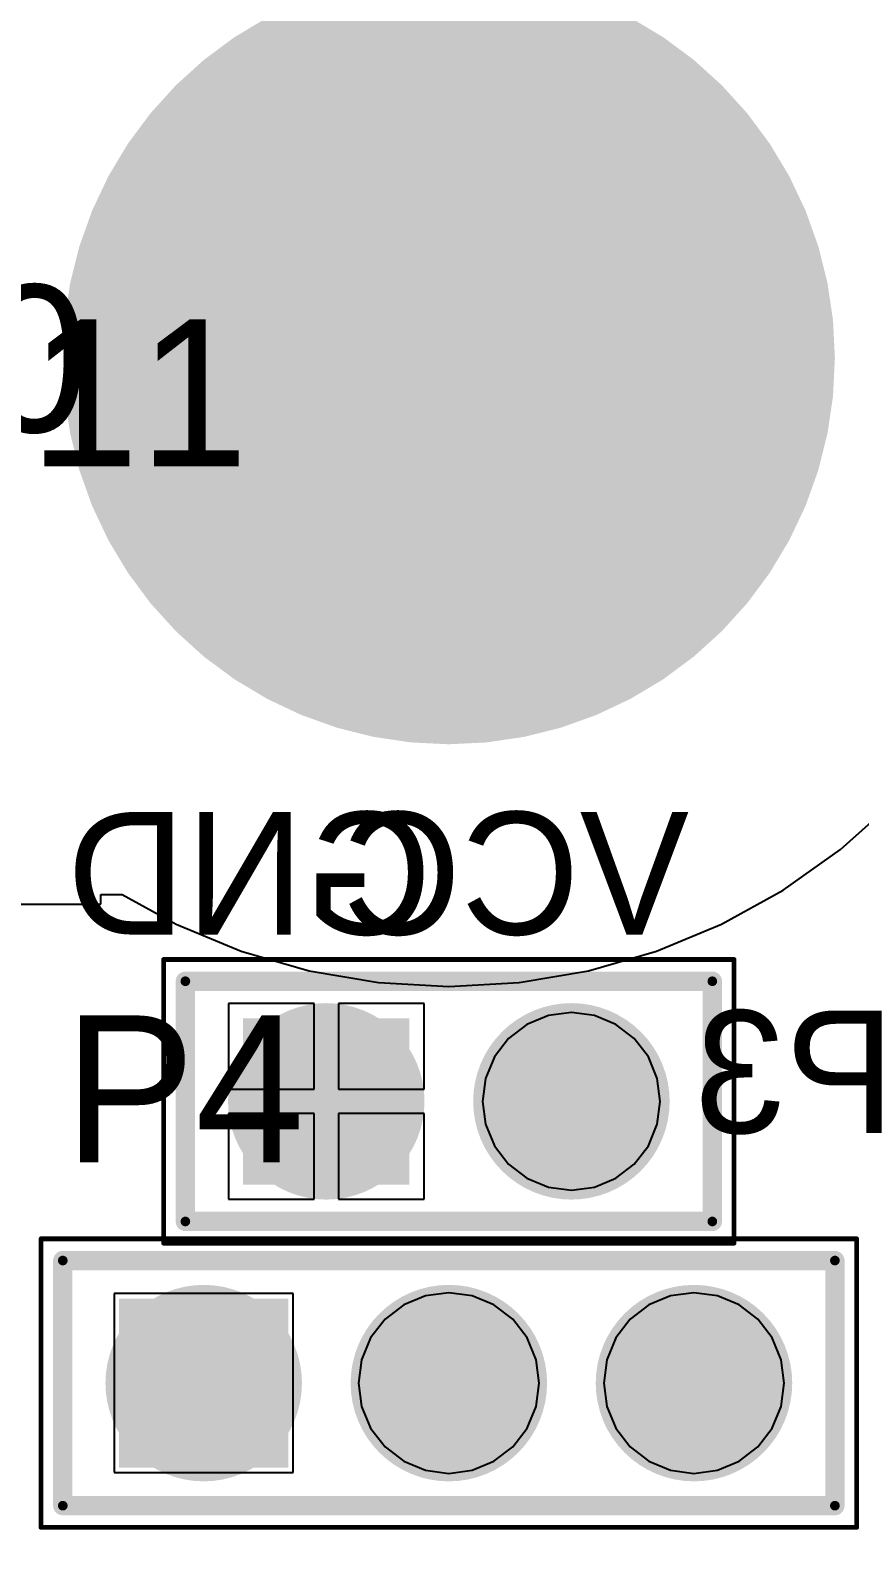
# Model space of a CAD drawing. Header units: millimetres. Extents: x 1.51 to 4.01, y 1.61 to 4.11.
# Drawn here: x 2.589 to 2.927, y 2.115 to 2.738 of the extents above; entities that cross this region are included whole.
import ezdxf

# ---------------------------------------------------------------- set-up
doc = ezdxf.new("R2010")
doc.units = ezdxf.units.MM
doc.header["$MEASUREMENT"] = 0
for name, color, linetype in [('BottomLayer', 5, 'Continuous'), ('BottomOverlay', 54, 'Continuous'), ('BottomSolder', 6, 'Continuous'), ('InternalPlane1', 76, 'Continuous'), ('InternalPlane2', 16, 'Continuous'), ('Mechanical1', 6, 'Continuous'), ('Mechanical13', 56, 'Continuous'), ('Mechanical15', 56, 'Continuous'), ('Mechanical3', 76, 'Continuous'), ('MultiLayer', 9, 'Continuous'), ('PadHoleLayer', 156, 'Continuous'), ('TopLayer', 1, 'Continuous'), ('TopOverlay', 2, 'Continuous'), ('TopPaste', 8, 'Continuous'), ('TopSolder', 216, 'Continuous')]:
    doc.layers.add(name, color=color, linetype=linetype)

# ---------------------------------------------------------------- blocks, each defined once
blk = doc.blocks.new('SMTC_TSW_103_07_X_S_1')
at = {"layer": 'BottomLayer', "const_width": 0.03051}
for points in [[(0.08474, 0, 1), (0.11526, 0, 1)], [(0.18474, 0, 1), (0.21526, 0, 1)]]:
    blk.add_lwpolyline(points, format="xyb", close=True, dxfattribs=at)
at = {"layer": 'BottomLayer'}
blk.add_solid([(-0.03051, -0.03051), (0.03051, -0.03051), (-0.03051, 0.03051), (0.03051, 0.03051)], dxfattribs=at)
at = {"layer": 'BottomSolder', "const_width": 0.03451}
for points in [[(0.08274, 0, 1), (0.11726, 0, 1)], [(0.18274, 0, 1), (0.21726, 0, 1)]]:
    blk.add_lwpolyline(points, format="xyb", close=True, dxfattribs=at)
at = {"layer": 'BottomSolder'}
blk.add_solid([(-0.03451, -0.03451), (0.03451, -0.03451), (-0.03451, 0.03451), (0.03451, 0.03451)], dxfattribs=at)
at = {"layer": 'InternalPlane1', "const_width": 0.04008}
for points in [[(-0.02004, 0, 1), (0.02004, 0, 1)], [(0.07996, 0, 1), (0.12004, 0, 1)], [(0.17996, 0, 1), (0.22004, 0, 1)]]:
    blk.add_lwpolyline(points, format="xyb", close=True, dxfattribs=at)
at = {"layer": 'InternalPlane2', "const_width": 0.04008}
for points in [[(-0.02004, 0, 1), (0.02004, 0, 1)], [(0.07996, 0, 1), (0.12004, 0, 1)], [(0.17996, 0, 1), (0.22004, 0, 1)]]:
    blk.add_lwpolyline(points, format="xyb", close=True, dxfattribs=at)
at = {"layer": 'Mechanical13', "const_width": 0.00394}
for points in [[(-0.05748, 0.05), (0.25748, 0.05)], [(-0.05748, -0.05), (-0.05748, 0.05)], [(0.25748, -0.05), (0.25748, 0.05)], [(-0.05748, -0.05), (0.25748, -0.05)]]:
    blk.add_lwpolyline(points, dxfattribs=at)
at = {"layer": 'Mechanical13', "const_width": 0.00197}
for points in [[(-0.05846, 0.05, 1), (-0.0565, 0.05, 1)], [(-0.05846, 0.05, 1), (-0.0565, 0.05, 1)], [(0.2565, 0.05, 1), (0.25846, 0.05, 1)], [(0.2565, 0.05, 1), (0.25846, 0.05, 1)], [(-0.05846, -0.05, 1), (-0.0565, -0.05, 1)], [(-0.05846, -0.05, 1), (-0.0565, -0.05, 1)], [(0.2565, -0.05, 1), (0.25846, -0.05, 1)], [(0.2565, -0.05, 1), (0.25846, -0.05, 1)]]:
    blk.add_lwpolyline(points, format="xyb", close=True, dxfattribs=at)
at = {"layer": 'Mechanical15', "const_width": 0.00197}
for points in [[(-0.06634, 0.05886), (0.26634, 0.05886)], [(-0.06634, -0.05886), (-0.06634, 0.05886)], [(0.26634, -0.05886), (0.26634, 0.05886)], [(-0.06634, -0.05886), (0.26634, -0.05886)]]:
    blk.add_lwpolyline(points, dxfattribs=at)
at = {"layer": 'Mechanical15', "const_width": 0.000984}
for points in [[(-0.06683, 0.05886, 1), (-0.06585, 0.05886, 1)], [(-0.06683, 0.05886, 1), (-0.06585, 0.05886, 1)], [(0.26585, 0.05886, 1), (0.26683, 0.05886, 1)], [(0.26585, 0.05886, 1), (0.26683, 0.05886, 1)], [(-0.06683, -0.05886, 1), (-0.06585, -0.05886, 1)], [(-0.06683, -0.05886, 1), (-0.06585, -0.05886, 1)], [(0.26585, -0.05886, 1), (0.26683, -0.05886, 1)], [(0.26585, -0.05886, 1), (0.26683, -0.05886, 1)]]:
    blk.add_lwpolyline(points, format="xyb", close=True, dxfattribs=at)
at = {"layer": 'MultiLayer', "const_width": 0.03051}
for points in [[(0.08474, 0, 1), (0.11526, 0, 1)], [(0.18474, 0, 1), (0.21526, 0, 1)]]:
    blk.add_lwpolyline(points, format="xyb", close=True, dxfattribs=at)
at = {"layer": 'MultiLayer'}
blk.add_solid([(-0.03051, -0.03051), (0.03051, -0.03051), (-0.03051, 0.03051), (0.03051, 0.03051)], dxfattribs=at)
at = {"layer": 'PadHoleLayer', "const_width": 0.02008}
for points in [[(-0.01004, 0, 1), (0.01004, 0, 1)], [(0.08996, 0, 1), (0.11004, 0, 1)], [(0.18996, 0, 1), (0.21004, 0, 1)]]:
    blk.add_lwpolyline(points, format="xyb", close=True, dxfattribs=at)
at = {"layer": 'TopLayer', "const_width": 0.03051}
for points in [[(0.08474, 0, 1), (0.11526, 0, 1)], [(0.18474, 0, 1), (0.21526, 0, 1)]]:
    blk.add_lwpolyline(points, format="xyb", close=True, dxfattribs=at)
at = {"layer": 'TopLayer'}
blk.add_solid([(-0.03051, -0.03051), (0.03051, -0.03051), (-0.03051, 0.03051), (0.03051, 0.03051)], dxfattribs=at)
at = {"layer": 'TopOverlay', "const_width": 0.00787}
for points in [[(-0.05748, 0.05), (0.25748, 0.05)], [(-0.05748, -0.05), (-0.05748, 0.05)], [(0.25748, -0.05), (0.25748, 0.05)], [(-0.05748, -0.05), (0.25748, -0.05)]]:
    blk.add_lwpolyline(points, dxfattribs=at)
at = {"layer": 'TopOverlay', "const_width": 0.00394}
for points in [[(-0.05945, 0.05, 1), (-0.05551, 0.05, 1)], [(-0.05945, 0.05, 1), (-0.05551, 0.05, 1)], [(0.25551, 0.05, 1), (0.25945, 0.05, 1)], [(0.25551, 0.05, 1), (0.25945, 0.05, 1)], [(-0.05945, -0.05, 1), (-0.05551, -0.05, 1)], [(-0.05945, -0.05, 1), (-0.05551, -0.05, 1)], [(0.25551, -0.05, 1), (0.25945, -0.05, 1)], [(0.25551, -0.05, 1), (0.25945, -0.05, 1)]]:
    blk.add_lwpolyline(points, format="xyb", close=True, dxfattribs=at)
at = {"layer": 'TopSolder', "const_width": 0.03451}
for points in [[(0.08274, 0, 1), (0.11726, 0, 1)], [(0.18274, 0, 1), (0.21726, 0, 1)]]:
    blk.add_lwpolyline(points, format="xyb", close=True, dxfattribs=at)
at = {"layer": 'TopSolder'}
blk.add_solid([(-0.03451, -0.03451), (0.03451, -0.03451), (-0.03451, 0.03451), (0.03451, 0.03451)], dxfattribs=at)
blk = doc.blocks.new('SMTC_MTLW_102_05_X_S_172_B_61')
at = {"layer": 'BottomLayer', "const_width": 0.02992}
blk.add_lwpolyline([(0.08504, 0, 1), (0.11496, 0, 1)], format="xyb", close=True, dxfattribs=at)
at = {"layer": 'BottomLayer'}
blk.add_solid([(-0.02992, -0.02992), (0.02992, -0.02992), (-0.02992, 0.02992), (0.02992, 0.02992)], dxfattribs=at)
at = {"layer": 'BottomOverlay', "const_width": 0.00787}
for points in [[(-0.05748, 0.049), (0.15748, 0.049)], [(-0.05748, -0.049), (-0.05748, 0.049)], [(0.15748, -0.049), (0.15748, 0.049)], [(-0.05748, -0.049), (0.15748, -0.049)]]:
    blk.add_lwpolyline(points, dxfattribs=at)
at = {"layer": 'BottomOverlay', "const_width": 0.00394}
for points in [[(-0.05945, 0.049, 1), (-0.05551, 0.049, 1)], [(-0.05945, 0.049, 1), (-0.05551, 0.049, 1)], [(0.15551, 0.049, 1), (0.15945, 0.049, 1)], [(0.15551, 0.049, 1), (0.15945, 0.049, 1)], [(-0.05945, -0.049, 1), (-0.05551, -0.049, 1)], [(-0.05945, -0.049, 1), (-0.05551, -0.049, 1)], [(0.15551, -0.049, 1), (0.15945, -0.049, 1)], [(0.15551, -0.049, 1), (0.15945, -0.049, 1)]]:
    blk.add_lwpolyline(points, format="xyb", close=True, dxfattribs=at)
at = {"layer": 'BottomSolder', "const_width": 0.03392}
blk.add_lwpolyline([(0.08304, 0, 1), (0.11696, 0, 1)], format="xyb", close=True, dxfattribs=at)
at = {"layer": 'BottomSolder'}
blk.add_solid([(-0.03392, -0.03392), (0.03392, -0.03392), (-0.03392, 0.03392), (0.03392, 0.03392)], dxfattribs=at)
at = {"layer": 'InternalPlane1', "const_width": 0.04008}
for points in [[(-0.02004, 0, 1), (0.02004, 0, 1)], [(0.07996, 0, 1), (0.12004, 0, 1)]]:
    blk.add_lwpolyline(points, format="xyb", close=True, dxfattribs=at)
at = {"layer": 'InternalPlane2', "const_width": 0.04008}
for points in [[(-0.02004, 0, 1), (0.02004, 0, 1)], [(0.07996, 0, 1), (0.12004, 0, 1)]]:
    blk.add_lwpolyline(points, format="xyb", close=True, dxfattribs=at)
at = {"layer": 'Mechanical13', "const_width": 0.00394}
for points in [[(-0.05748, -0.049), (-0.05747, 0.04902)], [(-0.05747, 0.049), (0.15748, 0.049)], [(0.15748, -0.049), (0.15748, 0.049)], [(-0.05748, -0.049), (0.15748, -0.049)]]:
    blk.add_lwpolyline(points, dxfattribs=at)
at = {"layer": 'Mechanical13', "const_width": 0.00197}
for points in [[(-0.05846, 0.04902, 1), (-0.05649, 0.04902, 1)], [(-0.05846, 0.049, 1), (-0.05649, 0.049, 1)], [(0.1565, 0.049, 1), (0.15846, 0.049, 1)], [(0.1565, 0.049, 1), (0.15846, 0.049, 1)], [(-0.05846, -0.049, 1), (-0.0565, -0.049, 1)], [(-0.05846, -0.049, 1), (-0.0565, -0.049, 1)], [(0.1565, -0.049, 1), (0.15846, -0.049, 1)], [(0.1565, -0.049, 1), (0.15846, -0.049, 1)]]:
    blk.add_lwpolyline(points, format="xyb", close=True, dxfattribs=at)
at = {"layer": 'Mechanical15', "const_width": 0.00197}
for points in [[(-0.06634, 0.05787), (0.16634, 0.05787)], [(-0.06634, -0.05787), (-0.06634, 0.05787)], [(0.16634, -0.05787), (0.16634, 0.05787)], [(-0.06634, -0.05787), (0.16634, -0.05787)]]:
    blk.add_lwpolyline(points, dxfattribs=at)
at = {"layer": 'Mechanical15', "const_width": 0.000984}
for points in [[(-0.06683, 0.05787, 1), (-0.06585, 0.05787, 1)], [(-0.06683, 0.05787, 1), (-0.06585, 0.05787, 1)], [(0.16585, 0.05787, 1), (0.16683, 0.05787, 1)], [(0.16585, 0.05787, 1), (0.16683, 0.05787, 1)], [(-0.06683, -0.05787, 1), (-0.06585, -0.05787, 1)], [(-0.06683, -0.05787, 1), (-0.06585, -0.05787, 1)], [(0.16585, -0.05787, 1), (0.16683, -0.05787, 1)], [(0.16585, -0.05787, 1), (0.16683, -0.05787, 1)]]:
    blk.add_lwpolyline(points, format="xyb", close=True, dxfattribs=at)
at = {"layer": 'MultiLayer', "const_width": 0.02992}
blk.add_lwpolyline([(0.08504, 0, 1), (0.11496, 0, 1)], format="xyb", close=True, dxfattribs=at)
at = {"layer": 'MultiLayer'}
blk.add_solid([(-0.02992, -0.02992), (0.02992, -0.02992), (-0.02992, 0.02992), (0.02992, 0.02992)], dxfattribs=at)
at = {"layer": 'PadHoleLayer', "const_width": 0.02008}
for points in [[(-0.01004, 0, 1), (0.01004, 0, 1)], [(0.08996, 0, 1), (0.11004, 0, 1)]]:
    blk.add_lwpolyline(points, format="xyb", close=True, dxfattribs=at)
at = {"layer": 'TopLayer', "const_width": 0.02992}
blk.add_lwpolyline([(0.08504, 0, 1), (0.11496, 0, 1)], format="xyb", close=True, dxfattribs=at)
at = {"layer": 'TopLayer'}
blk.add_solid([(-0.02992, -0.02992), (0.02992, -0.02992), (-0.02992, 0.02992), (0.02992, 0.02992)], dxfattribs=at)
at = {"layer": 'TopSolder', "const_width": 0.03392}
blk.add_lwpolyline([(0.08304, 0, 1), (0.11696, 0, 1)], format="xyb", close=True, dxfattribs=at)
at = {"layer": 'TopSolder'}
blk.add_solid([(-0.03392, -0.03392), (0.03392, -0.03392), (-0.03392, 0.03392), (0.03392, 0.03392)], dxfattribs=at)

msp = doc.modelspace()

# ---------------------------------------------------------------- linework, layer by layer
at = {"layer": 'BottomLayer'}
for p, q in [((2.705, 2.34087), (2.67008, 2.34087)), ((2.67008, 2.34087), (2.67008, 2.30594)), ((2.705, 2.30594), (2.705, 2.34087)), ((2.74992, 2.34087), (2.715, 2.34087)), ((2.715, 2.34087), (2.715, 2.30594)), ((2.74992, 2.30594), (2.74992, 2.34087)), ((2.80062, 2.33594), (2.79188, 2.33232)), ((2.81, 2.33718), (2.80062, 2.33594)), ((2.81938, 2.33594), (2.81, 2.33718)), ((2.82812, 2.33232), (2.81938, 2.33594)), ((2.79188, 2.33232), (2.78438, 2.32656)), ((2.83562, 2.32656), (2.82812, 2.33232)), ((2.78438, 2.32656), (2.77862, 2.31906)), ((2.84138, 2.31906), (2.83562, 2.32656)), ((2.77862, 2.31906), (2.775, 2.31032)), ((2.845, 2.31032), (2.84138, 2.31906)), ((2.67008, 2.30594), (2.705, 2.30594)), ((2.715, 2.30594), (2.74992, 2.30594)), ((2.775, 2.31032), (2.77377, 2.30094)), ((2.84623, 2.30094), (2.845, 2.31032)), ((2.77377, 2.30094), (2.775, 2.29157)), ((2.845, 2.29157), (2.84623, 2.30094)), ((2.705, 2.29594), (2.67008, 2.29594)), ((2.67008, 2.29594), (2.67008, 2.26102)), ((2.705, 2.26102), (2.705, 2.29594)), ((2.74992, 2.29594), (2.715, 2.29594)), ((2.715, 2.29594), (2.715, 2.26102)), ((2.74992, 2.26102), (2.74992, 2.29594)), ((2.775, 2.29157), (2.77862, 2.28283)), ((2.84138, 2.28283), (2.845, 2.29157)), ((2.77862, 2.28283), (2.78438, 2.27533)), ((2.83562, 2.27533), (2.84138, 2.28283)), ((2.78438, 2.27533), (2.79188, 2.26957)), ((2.82812, 2.26957), (2.83562, 2.27533)), ((2.79188, 2.26957), (2.80062, 2.26595)), ((2.81938, 2.26595), (2.82812, 2.26957)), ((2.80062, 2.26595), (2.81, 2.26471)), ((2.81, 2.26471), (2.81938, 2.26595)), ((2.67008, 2.26102), (2.705, 2.26102)), ((2.715, 2.26102), (2.74992, 2.26102)), ((2.69651, 2.22251), (2.62349, 2.22251)), ((2.62349, 2.22251), (2.62349, 2.14949)), ((2.69651, 2.14949), (2.69651, 2.22251)), ((2.74159, 2.21789), (2.73396, 2.21204)), ((2.75047, 2.22157), (2.74159, 2.21789)), ((2.76, 2.22283), (2.75047, 2.22157)), ((2.76953, 2.22157), (2.76, 2.22283)), ((2.77841, 2.21789), (2.76953, 2.22157)), ((2.78604, 2.21204), (2.77841, 2.21789)), ((2.84159, 2.21789), (2.83396, 2.21204)), ((2.85047, 2.22157), (2.84159, 2.21789)), ((2.86, 2.22283), (2.85047, 2.22157)), ((2.86953, 2.22157), (2.86, 2.22283)), ((2.87841, 2.21789), (2.86953, 2.22157)), ((2.88604, 2.21204), (2.87841, 2.21789)), ((2.73396, 2.21204), (2.72811, 2.20441)), ((2.79189, 2.20441), (2.78604, 2.21204)), ((2.83396, 2.21204), (2.82811, 2.20441)), ((2.89189, 2.20441), (2.88604, 2.21204)), ((2.72811, 2.20441), (2.72443, 2.19553)), ((2.79557, 2.19553), (2.79189, 2.20441)), ((2.82811, 2.20441), (2.82443, 2.19553)), ((2.89557, 2.19553), (2.89189, 2.20441)), ((2.72443, 2.19553), (2.72317, 2.186)), ((2.79683, 2.186), (2.79557, 2.19553)), ((2.82443, 2.19553), (2.82317, 2.186)), ((2.89683, 2.186), (2.89557, 2.19553)), ((2.72317, 2.186), (2.72443, 2.17647)), ((2.79557, 2.17647), (2.79683, 2.186)), ((2.82317, 2.186), (2.82443, 2.17647)), ((2.89557, 2.17647), (2.89683, 2.186)), ((2.72443, 2.17647), (2.72811, 2.16759)), ((2.79189, 2.16759), (2.79557, 2.17647)), ((2.82443, 2.17647), (2.82811, 2.16759)), ((2.89189, 2.16759), (2.89557, 2.17647)), ((2.72811, 2.16759), (2.73396, 2.15996)), ((2.78604, 2.15996), (2.79189, 2.16759)), ((2.82811, 2.16759), (2.83396, 2.15996)), ((2.88604, 2.15996), (2.89189, 2.16759)), ((2.73396, 2.15996), (2.74159, 2.15411)), ((2.77841, 2.15411), (2.78604, 2.15996)), ((2.83396, 2.15996), (2.84159, 2.15411)), ((2.87841, 2.15411), (2.88604, 2.15996)), ((2.62349, 2.14949), (2.69651, 2.14949)), ((2.74159, 2.15411), (2.75047, 2.15043)), ((2.75047, 2.15043), (2.76, 2.14917)), ((2.76, 2.14917), (2.76953, 2.15043)), ((2.76953, 2.15043), (2.77841, 2.15411)), ((2.84159, 2.15411), (2.85047, 2.15043)), ((2.85047, 2.15043), (2.86, 2.14917)), ((2.86, 2.14917), (2.86953, 2.15043)), ((2.86953, 2.15043), (2.87841, 2.15411))]:
    msp.add_line(p, q, dxfattribs=at)
at = {"layer": 'InternalPlane1', "const_width": 0.04}
for points in [[(2.76, 1.62969, -0.414214), (1.52968, 2.86)], [(3.99031, 2.86, -0.414214), (2.76, 1.62969)]]:
    msp.add_lwpolyline(points, format="xyb", dxfattribs=at)
at = {"layer": 'InternalPlane2', "const_width": 0.04}
for points in [[(2.76, 1.62969, -0.414214), (1.52968, 2.86)], [(3.99031, 2.86, -0.414214), (2.76, 1.62969)]]:
    msp.add_lwpolyline(points, format="xyb", dxfattribs=at)
at = {"layer": 'Mechanical1', "const_width": 0.01}
msp.add_lwpolyline([(3.99031, 2.86, 1), (1.52968, 2.86, 1)], format="xyb", close=True, dxfattribs=at)
at = {"layer": 'Mechanical3', "const_width": 0.03937}
msp.add_lwpolyline([(3.75606, 2.86, 1), (1.76394, 2.86, 1)], format="xyb", close=True, dxfattribs=at)
at = {"layer": 'TopLayer'}
for p, q in [((2.91981, 2.4037), (2.94124, 2.42286)), ((2.89636, 2.38707), (2.91981, 2.4037)), ((2.87121, 2.37317), (2.89636, 2.38707)), ((2.37792, 2.38135), (2.61808, 2.38135)), ((2.61808, 2.38135), (2.61808, 2.38535)), ((2.61808, 2.38535), (2.62674, 2.38535)), ((2.62674, 2.38535), (2.64879, 2.37317)), ((2.64879, 2.37317), (2.67535, 2.36217)), ((2.84465, 2.36217), (2.87121, 2.37317)), ((2.67535, 2.36217), (2.70297, 2.35421)), ((2.81703, 2.35421), (2.84465, 2.36217)), ((2.70297, 2.35421), (2.7313, 2.3494)), ((2.7313, 2.3494), (2.76, 2.34779)), ((2.76, 2.34779), (2.7887, 2.3494)), ((2.7887, 2.3494), (2.81703, 2.35421)), ((2.705, 2.34087), (2.67008, 2.34087)), ((2.67008, 2.34087), (2.67008, 2.30594)), ((2.705, 2.30594), (2.705, 2.34087)), ((2.74992, 2.34087), (2.715, 2.34087)), ((2.715, 2.34087), (2.715, 2.30594)), ((2.74992, 2.30594), (2.74992, 2.34087)), ((2.80062, 2.33594), (2.79188, 2.33232)), ((2.81, 2.33718), (2.80062, 2.33594)), ((2.81938, 2.33594), (2.81, 2.33718)), ((2.82812, 2.33232), (2.81938, 2.33594)), ((2.79188, 2.33232), (2.78438, 2.32656)), ((2.83562, 2.32656), (2.82812, 2.33232)), ((2.78438, 2.32656), (2.77862, 2.31906)), ((2.84138, 2.31906), (2.83562, 2.32656)), ((2.77862, 2.31906), (2.775, 2.31032)), ((2.845, 2.31032), (2.84138, 2.31906)), ((2.67008, 2.30594), (2.705, 2.30594)), ((2.715, 2.30594), (2.74992, 2.30594)), ((2.775, 2.31032), (2.77377, 2.30094)), ((2.84623, 2.30094), (2.845, 2.31032)), ((2.77377, 2.30094), (2.775, 2.29157)), ((2.845, 2.29157), (2.84623, 2.30094)), ((2.705, 2.29594), (2.67008, 2.29594)), ((2.67008, 2.29594), (2.67008, 2.26102)), ((2.705, 2.26102), (2.705, 2.29594)), ((2.74992, 2.29594), (2.715, 2.29594)), ((2.715, 2.29594), (2.715, 2.26102)), ((2.74992, 2.26102), (2.74992, 2.29594)), ((2.775, 2.29157), (2.77862, 2.28283)), ((2.84138, 2.28283), (2.845, 2.29157)), ((2.77862, 2.28283), (2.78438, 2.27533)), ((2.83562, 2.27533), (2.84138, 2.28283)), ((2.78438, 2.27533), (2.79188, 2.26957)), ((2.82812, 2.26957), (2.83562, 2.27533)), ((2.79188, 2.26957), (2.80062, 2.26595)), ((2.81938, 2.26595), (2.82812, 2.26957)), ((2.80062, 2.26595), (2.81, 2.26471)), ((2.81, 2.26471), (2.81938, 2.26595)), ((2.67008, 2.26102), (2.705, 2.26102)), ((2.715, 2.26102), (2.74992, 2.26102)), ((2.69651, 2.22251), (2.62349, 2.22251)), ((2.62349, 2.22251), (2.62349, 2.14949)), ((2.69651, 2.14949), (2.69651, 2.22251)), ((2.74159, 2.21789), (2.73396, 2.21204)), ((2.75047, 2.22157), (2.74159, 2.21789)), ((2.76, 2.22283), (2.75047, 2.22157)), ((2.76953, 2.22157), (2.76, 2.22283)), ((2.77841, 2.21789), (2.76953, 2.22157)), ((2.78604, 2.21204), (2.77841, 2.21789)), ((2.84159, 2.21789), (2.83396, 2.21204)), ((2.85047, 2.22157), (2.84159, 2.21789)), ((2.86, 2.22283), (2.85047, 2.22157)), ((2.86953, 2.22157), (2.86, 2.22283)), ((2.87841, 2.21789), (2.86953, 2.22157)), ((2.88604, 2.21204), (2.87841, 2.21789)), ((2.73396, 2.21204), (2.72811, 2.20441)), ((2.79189, 2.20441), (2.78604, 2.21204)), ((2.83396, 2.21204), (2.82811, 2.20441)), ((2.89189, 2.20441), (2.88604, 2.21204)), ((2.72811, 2.20441), (2.72443, 2.19553)), ((2.79557, 2.19553), (2.79189, 2.20441)), ((2.82811, 2.20441), (2.82443, 2.19553)), ((2.89557, 2.19553), (2.89189, 2.20441)), ((2.72443, 2.19553), (2.72317, 2.186)), ((2.79683, 2.186), (2.79557, 2.19553)), ((2.82443, 2.19553), (2.82317, 2.186)), ((2.89683, 2.186), (2.89557, 2.19553)), ((2.72317, 2.186), (2.72443, 2.17647)), ((2.79557, 2.17647), (2.79683, 2.186)), ((2.82317, 2.186), (2.82443, 2.17647)), ((2.89557, 2.17647), (2.89683, 2.186)), ((2.72443, 2.17647), (2.72811, 2.16759)), ((2.79189, 2.16759), (2.79557, 2.17647)), ((2.82443, 2.17647), (2.82811, 2.16759)), ((2.89189, 2.16759), (2.89557, 2.17647)), ((2.72811, 2.16759), (2.73396, 2.15996)), ((2.78604, 2.15996), (2.79189, 2.16759)), ((2.82811, 2.16759), (2.83396, 2.15996)), ((2.88604, 2.15996), (2.89189, 2.16759)), ((2.73396, 2.15996), (2.74159, 2.15411)), ((2.77841, 2.15411), (2.78604, 2.15996)), ((2.83396, 2.15996), (2.84159, 2.15411)), ((2.87841, 2.15411), (2.88604, 2.15996)), ((2.62349, 2.14949), (2.69651, 2.14949)), ((2.74159, 2.15411), (2.75047, 2.15043)), ((2.75047, 2.15043), (2.76, 2.14917)), ((2.76, 2.14917), (2.76953, 2.15043)), ((2.76953, 2.15043), (2.77841, 2.15411)), ((2.84159, 2.15411), (2.85047, 2.15043)), ((2.85047, 2.15043), (2.86, 2.14917)), ((2.86, 2.14917), (2.86953, 2.15043)), ((2.86953, 2.15043), (2.87841, 2.15411))]:
    msp.add_line(p, q, dxfattribs=at)
at = {"layer": 'TopLayer', "const_width": 0.15748}
msp.add_lwpolyline([(2.68126, 2.60409, 1), (2.83874, 2.60409, 1)], format="xyb", close=True, dxfattribs=at)
at = {"layer": 'TopPaste', "const_width": 0.15748}
msp.add_lwpolyline([(2.68126, 2.60409, 1), (2.83874, 2.60409, 1)], format="xyb", close=True, dxfattribs=at)

# ---------------------------------------------------------------- block references
at = {"rotation": 360}
for name, p in [('SMTC_MTLW_102_05_X_S_172_B_61', (2.71, 2.30094)), ('SMTC_TSW_103_07_X_S_1', (2.66, 2.186))]:
    msp.add_blockref(name, p, dxfattribs=at)

# ---------------------------------------------------------------- texts
at = {"layer": 'BottomOverlay', "text_generation_flag": 2}
for s, p in [('GND', (2.753, 2.369)), ('VCC', (2.858, 2.369))]:
    msp.add_text(s, height=0.05, rotation=360, dxfattribs=at).set_placement(p)
msp.add_text('P3', height=0.05, dxfattribs=at).set_placement((2.942, 2.288))
at = {"layer": 'TopOverlay'}
for s, p in [('R10', (2.466, 2.574)), ('C11', (2.531, 2.56)), ('P4', (2.603, 2.276))]:
    msp.add_text(s, height=0.06, dxfattribs=at).set_placement(p)

doc.saveas('drawing.dxf')
